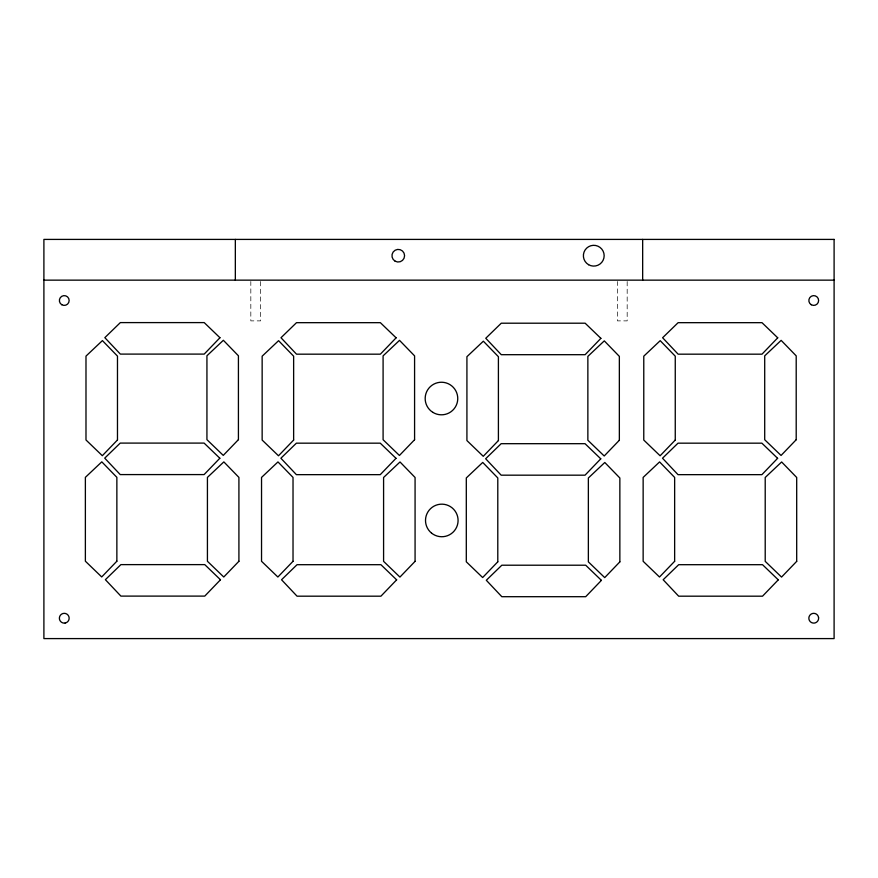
<?xml version="1.0" encoding="UTF-8"?>
<svg xmlns="http://www.w3.org/2000/svg" width="878" height="878" viewBox="0 0 878 878"><rect width="100%" height="100%" fill="white"/><g stroke="black" fill="none" stroke-linecap="round" stroke-linejoin="round"><path stroke-width="0.66" stroke-dasharray="4.39 3.29" d="M627.177 281.498L627.177 320.876L617.41 320.876L617.41 281.498M260.59 281.498L260.59 320.876L250.823 320.876L250.823 281.498"/><path stroke-width="1.32" d="M43.9 280.148L834.1 280.148M642.663 239.409L642.663 280.148M235.337 239.409L235.337 280.148M818.592 617.728L818.559 619.012A4.884 4.884 0 0 1 814.224 623.084L812.951 623.04A4.884 4.884 0 0 1 808.857 617.86A4.884 4.884 0 0 1 813.676 613.338A4.884 4.884 0 0 1 818.592 617.728M117.476 439.977L102.331 455.704L85.989 439.977L85.989 356.106L102.419 340.598L117.476 356.106L117.476 439.977M219.95 337.745L204.212 354.097L120.341 354.097L104.833 337.657L120.341 322.599L204.212 322.599L219.95 337.745M116.862 561.207L101.716 576.945L85.375 561.207L85.375 477.347L101.804 461.839L116.862 477.347L116.862 561.207M219.84 458.239L204.102 474.581L120.231 474.581L104.723 458.151L120.231 443.094L204.102 443.094L219.84 458.239M238.421 439.659L223.275 455.386L206.934 439.659L206.934 355.788L223.363 340.28L238.421 355.788L238.421 439.659M293.636 440.054L278.491 455.781L262.149 440.054L262.149 356.183L278.578 340.675L293.636 356.183L293.636 440.054M396.11 337.821L380.372 354.174L296.501 354.174L280.993 337.734L296.501 322.676L380.372 322.676L396.11 337.821M220.488 579.765L204.761 596.107L120.89 596.107L105.382 579.678L120.89 564.62L204.761 564.62L220.488 579.765M238.915 561.272L223.769 577.011L207.427 561.272L207.427 477.402L223.857 461.894L238.915 477.402L238.915 561.272M293.022 561.283L277.876 577.022L261.534 561.283L261.534 477.423L277.964 461.916L293.022 477.423L293.022 561.283M396 458.316L380.262 474.658L296.391 474.658L280.883 458.228L296.391 443.171L380.262 443.171L396 458.316M414.581 439.735L399.435 455.462L383.093 439.735L383.093 355.864L399.523 340.357L414.581 355.864L414.581 439.735M498.408 440.569L483.262 456.308L466.92 440.569L466.92 356.698L483.35 341.191L498.408 356.698L498.408 440.569M600.881 338.348L585.143 354.69L501.272 354.69L485.764 338.26L501.272 323.203L585.143 323.203L600.881 338.348M396.647 579.842L380.92 596.184L297.049 596.184L281.542 579.754L297.049 564.697L380.92 564.697L396.647 579.842M415.074 561.349L399.94 577.087L383.587 561.349L383.587 477.478L400.017 461.971L415.074 477.478L415.074 561.349M497.793 561.81L482.648 577.537L466.306 561.81L466.306 477.939L482.735 462.432L497.793 477.939L497.793 561.81M600.771 458.832L585.033 475.174L501.162 475.174L485.655 458.744L501.162 443.686L585.033 443.686L600.771 458.832M619.352 440.251L604.207 455.989L587.865 440.251L587.865 356.38L604.294 340.873L619.352 356.38L619.352 440.251M675.259 440.054L660.113 455.781L643.772 440.054L643.772 356.183L660.201 340.675L675.259 356.183L675.259 440.054M777.732 337.821L761.994 354.174L678.123 354.174L662.616 337.734L678.123 322.676L761.994 322.676L777.732 337.821M601.419 580.358L585.692 596.7L501.821 596.7L486.313 580.27L501.821 565.212L585.692 565.212L601.419 580.358M619.857 561.865L604.712 577.603L588.359 561.865L588.359 477.994L604.788 462.486L619.857 477.994L619.857 561.865M674.644 561.283L659.499 577.022L643.146 561.283L643.146 477.423L659.587 461.916L674.644 477.423L674.644 561.283M777.612 458.316L761.885 474.658L678.014 474.658L662.506 458.228L678.014 443.171L761.885 443.171L777.612 458.316M796.203 439.735L781.058 455.462L764.705 439.735L764.705 355.864L781.146 340.357L796.203 355.864L796.203 439.735M778.27 579.842L762.532 596.184L678.672 596.184L663.164 579.754L678.672 564.697L762.532 564.697L778.27 579.842M796.697 561.349L781.552 577.087L765.21 561.349L765.21 477.478L781.639 461.971L796.697 477.478L796.697 561.349M65.137 623.029L63.864 623.095A4.884 4.884 0 0 1 59.452 619.089L59.397 617.816A4.884 4.884 0 0 1 64.248 613.338A4.884 4.884 0 0 1 69.132 617.772A4.884 4.884 0 0 1 65.137 623.029M834.1 239.409L43.9 239.409L43.9 638.591L834.1 638.591L834.1 239.409M432.843 412.353A16.298 16.298 0 0 0 457.745 399.073A16.298 16.298 0 0 0 433.798 384.147A16.298 16.298 0 0 0 432.843 412.353M431.504 533.078A16.298 16.298 0 0 0 457.877 523.047A16.298 16.298 0 0 0 435.993 505.223A16.298 16.298 0 0 0 431.504 533.078M61.822 304.743A4.884 4.884 0 0 0 69.153 300.506A4.884 4.884 0 0 0 61.822 296.281A4.884 4.884 0 0 0 61.822 304.743M811.294 304.743A4.884 4.884 0 0 0 818.625 300.506A4.884 4.884 0 0 0 811.294 296.281A4.884 4.884 0 0 0 811.294 304.743M395.111 261.172A6.311 6.311 0 0 0 404.582 255.707A6.311 6.311 0 0 0 395.111 250.241A6.311 6.311 0 0 0 395.111 261.172M588.589 264.706A10.382 10.382 0 0 0 604.163 255.707A10.382 10.382 0 0 0 588.589 246.707A10.382 10.382 0 0 0 588.589 264.706"/></g></svg>
